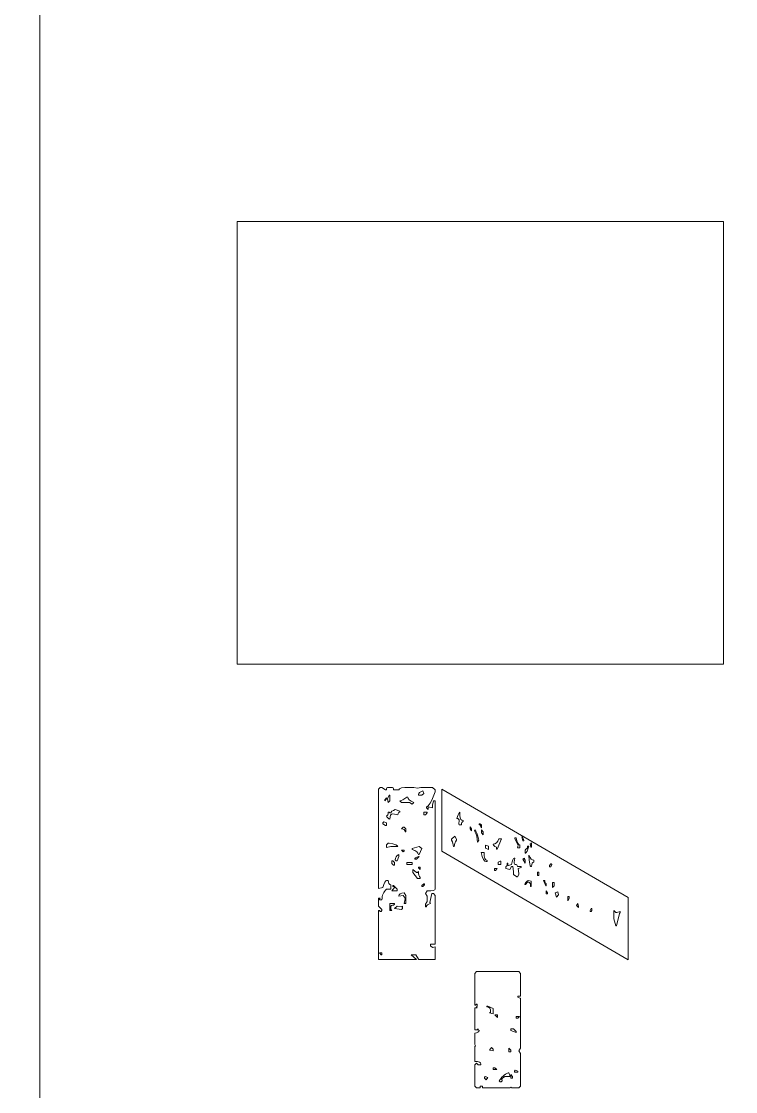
# Model space of a CAD drawing. Header units: centimetres. Extents: x -162 to 162, y -134 to 134.
# Drawn here: x 73.446 to 74.676, y -42.348 to -40.504 of the extents above; entities that cross this region are included whole.
import ezdxf

# ---------------------------------------------------------------- set-up
doc = ezdxf.new("R2010")
doc.units = ezdxf.units.CM
doc.header["$MEASUREMENT"] = 0
doc.layers.add('Capa 1', color=7, linetype='Continuous')
doc.layers.add('GUIDE', color=7, linetype='Continuous')

msp = doc.modelspace()

# ---------------------------------------------------------------- linework, layer by layer
at = {"layer": 'Capa 1', "lineweight": 9}
for points, knots in [([(73.29987, -30.66473), (73.29987, -30.66473), (73.29987, -33.85111), (73.29987, -33.85111), (73.29987, -33.85111), (73.62964, -34.38875), (73.62964, -34.38875), (73.62964, -34.38875), (73.62964, -39.18264), (73.62964, -39.18264), (73.62964, -39.18264), (73.29987, -39.72028), (73.29987, -39.72028), (73.29987, -39.72028), (73.29987, -42.90666), (73.29987, -42.90666), (73.29987, -42.90666), (73.62964, -43.3717), (73.62964, -43.3717), (73.62964, -43.3717), (74.8429, -43.3717), (74.8429, -43.3717), (74.8429, -43.3717), (75.17354, -42.90666), (75.17354, -42.90666), (75.17354, -42.90666), (75.17354, -39.72028), (75.17354, -39.72028), (75.17354, -39.72028), (75.17354, -33.85111), (75.17354, -33.85111), (75.17354, -33.85111), (75.17354, -30.66473), (75.17354, -30.66473), (75.17354, -30.66473), (74.8429, -30.19969), (74.8429, -30.19969), (74.8429, -30.19969), (73.62964, -30.19969), (73.62964, -30.19969), (73.62964, -30.19969), (73.29987, -30.66473), (73.29987, -30.66473)], [0, 0, 0, 0, 0.0714286, 0.0714286, 0.0714286, 0.1428571, 0.1428571, 0.1428571, 0.2142857, 0.2142857, 0.2142857, 0.2857143, 0.2857143, 0.2857143, 0.3571429, 0.3571429, 0.3571429, 0.4285714, 0.4285714, 0.4285714, 0.5, 0.5, 0.5, 0.5714286, 0.5714286, 0.5714286, 0.6428571, 0.6428571, 0.6428571, 0.7142857, 0.7142857, 0.7142857, 0.7857143, 0.7857143, 0.7857143, 0.8571429, 0.8571429, 0.8571429, 0.9285714, 0.9285714, 0.9285714, 1, 1, 1, 1]), ([(74.65559, -40.84932), (74.65559, -40.84932), (74.65559, -41.61184), (74.65559, -41.61184), (74.65559, -41.61184), (73.81782, -41.61184), (73.81782, -41.61184), (73.81782, -41.61184), (73.81782, -40.84932), (73.81782, -40.84932), (73.81782, -40.84932), (74.65559, -40.84932), (74.65559, -40.84932)], [0, 0, 0, 0, 0.25, 0.25, 0.25, 0.5, 0.5, 0.5, 0.75, 0.75, 0.75, 1, 1, 1, 1])]:
    msp.add_open_spline(points, degree=3, knots=knots, dxfattribs=at)
at = {"layer": 'Capa 1', "color": 4, "lineweight": 9}
msp.add_open_spline([(74.99573, -42.84984), (74.99573, -42.84984), (74.75115, -43.19391), (74.75115, -43.19391), (74.75115, -43.19391), (73.72156, -43.19391), (73.72156, -43.19391), (73.72156, -43.19391), (73.47768, -42.85002), (73.47768, -42.85002), (73.47768, -42.85002), (73.47768, -39.77053), (73.47768, -39.77053), (73.47768, -39.77053), (73.80749, -39.23289), (73.80749, -39.23289), (73.80749, -39.23289), (73.80749, -34.33854), (73.80749, -34.33854), (73.80749, -34.33854), (73.47768, -33.80091), (73.47768, -33.80091), (73.47768, -33.80091), (73.47768, -30.72133), (73.47768, -30.72133), (73.47768, -30.72133), (73.72156, -30.37752), (73.72156, -30.37752), (73.72156, -30.37752), (74.75115, -30.37752), (74.75115, -30.37752), (74.75115, -30.37752), (74.99573, -30.7215), (74.99573, -30.7215), (74.99573, -30.7215), (74.99573, -42.84984), (74.99573, -42.84984)], degree=3, knots=[0, 0, 0, 0, 0.0833333, 0.0833333, 0.0833333, 0.1666667, 0.1666667, 0.1666667, 0.25, 0.25, 0.25, 0.3333333, 0.3333333, 0.3333333, 0.4166667, 0.4166667, 0.4166667, 0.5, 0.5, 0.5, 0.5833333, 0.5833333, 0.5833333, 0.6666667, 0.6666667, 0.6666667, 0.75, 0.75, 0.75, 0.8333333, 0.8333333, 0.8333333, 0.9166667, 0.9166667, 0.9166667, 1, 1, 1, 1], dxfattribs=at)
at = {"layer": 'Capa 1', "color": 2, "lineweight": 9}
for points, knots in [([(74.12972, -42.12059), (74.12972, -42.12059), (74.12972, -42.12), (74.12972, -42.12), (74.12972, -42.12), (74.12524, -42.11253), (74.12524, -42.11253), (74.12524, -42.11253), (74.11748, -42.11253), (74.11748, -42.11253), (74.11748, -42.11253), (74.12674, -42.12059), (74.12674, -42.12059), (74.12674, -42.12059), (74.06105, -42.12059), (74.06105, -42.12059), (74.06105, -42.12059), (74.06105, -42.03609), (74.06105, -42.03609), (74.06105, -42.03609), (74.06254, -42.03609), (74.06254, -42.03609), (74.06254, -42.03609), (74.06403, -42.03789), (74.06403, -42.03789), (74.06403, -42.03789), (74.06553, -42.03789), (74.06553, -42.03789), (74.06553, -42.03789), (74.06702, -42.03609), (74.06702, -42.03609), (74.06702, -42.03609), (74.06702, -42.0346), (74.06702, -42.0346), (74.06702, -42.0346), (74.06105, -42.02863), (74.06105, -42.02863), (74.06105, -42.02863), (74.06105, -42.01489), (74.06105, -42.01489), (74.06105, -42.01489), (74.06403, -42.01489), (74.06403, -42.01489), (74.06403, -42.01489), (74.06254, -42.01639), (74.06254, -42.01639), (74.06254, -42.01639), (74.06254, -42.01788), (74.06254, -42.01788), (74.06254, -42.01788), (74.06702, -42.01788), (74.06702, -42.01788), (74.06702, -42.01032), (74.06961, -42.00425), (74.07478, -41.99967), (74.07478, -41.99967), (74.08225, -41.99967), (74.08225, -41.99967), (74.08225, -41.99967), (74.08225, -41.9919), (74.08225, -41.9919), (74.07926, -41.9919), (74.07777, -41.98942), (74.07777, -41.98444), (74.07777, -41.98444), (74.07478, -41.98444), (74.07478, -41.98444), (74.07319, -41.98444), (74.0711, -41.98852), (74.06851, -41.99668), (74.06851, -41.99668), (74.06105, -41.99817), (74.06105, -41.99817), (74.06105, -41.99817), (74.06105, -41.82709), (74.06105, -41.82709), (74.06105, -41.82709), (74.06403, -41.8241), (74.06403, -41.8241), (74.06403, -41.8241), (74.06702, -41.8241), (74.06702, -41.8241), (74.06702, -41.8241), (74.07329, -41.82858), (74.07329, -41.82858), (74.07329, -41.82858), (74.07478, -41.82858), (74.07478, -41.82858), (74.07478, -41.82559), (74.07578, -41.8241), (74.07777, -41.8241), (74.07777, -41.8241), (74.08404, -41.8241), (74.08404, -41.8241), (74.08603, -41.8241), (74.08702, -41.82559), (74.08702, -41.82858), (74.08702, -41.82858), (74.09598, -41.82858), (74.09598, -41.82858), (74.09598, -41.82559), (74.10215, -41.8241), (74.11449, -41.8241), (74.11449, -41.8241), (74.12196, -41.8241), (74.12196, -41.8241), (74.12196, -41.8241), (74.12823, -41.82559), (74.12823, -41.82559), (74.12823, -41.82559), (74.1342, -41.8241), (74.1342, -41.8241), (74.1342, -41.8241), (74.1542, -41.8241), (74.1542, -41.8241), (74.1542, -41.8241), (74.15868, -41.82858), (74.15868, -41.82858), (74.15868, -41.82858), (74.15868, -41.83186), (74.15868, -41.83186), (74.15251, -41.84898), (74.14744, -41.85754), (74.14346, -41.85754), (74.14346, -41.85754), (74.14346, -41.85933), (74.14346, -41.85933), (74.14346, -41.85933), (74.14644, -41.86232), (74.14644, -41.86232), (74.14644, -41.86232), (74.14644, -41.85754), (74.14644, -41.85754), (74.14644, -41.85754), (74.1542, -41.85933), (74.1542, -41.85933), (74.1542, -41.85933), (74.1542, -41.85456), (74.1542, -41.85456), (74.1542, -41.85456), (74.1557, -41.84709), (74.1557, -41.84709), (74.1557, -41.84709), (74.15868, -41.84709), (74.15868, -41.84709), (74.15868, -41.84709), (74.15868, -41.99967), (74.15868, -41.99967), (74.15868, -42.00166), (74.15411, -42.00265), (74.14495, -42.00265), (74.14495, -42.00265), (74.14196, -42.00713), (74.14196, -42.00713), (74.14196, -42.00713), (74.14495, -42.01191), (74.14495, -42.01191), (74.14495, -42.01191), (74.14495, -42.02087), (74.14495, -42.02087), (74.14495, -42.02087), (74.14196, -42.02564), (74.14196, -42.02564), (74.14196, -42.02564), (74.14196, -42.03012), (74.14196, -42.03012), (74.14196, -42.03012), (74.14346, -42.03012), (74.14346, -42.03012), (74.14346, -42.02753), (74.14594, -42.02554), (74.15092, -42.02415), (74.15092, -42.02415), (74.14943, -42.02236), (74.14943, -42.02236), (74.14943, -42.02236), (74.15271, -42.00713), (74.15271, -42.00713), (74.15271, -42.00713), (74.1557, -42.00713), (74.1557, -42.00713), (74.1557, -42.00713), (74.15868, -42.01042), (74.15868, -42.01042), (74.15868, -42.01042), (74.15868, -42.09432), (74.15868, -42.09432), (74.15868, -42.09432), (74.15092, -42.09432), (74.15092, -42.09432), (74.15092, -42.09432), (74.15092, -42.0973), (74.15092, -42.0973), (74.15092, -42.0973), (74.1542, -42.10029), (74.1542, -42.10029), (74.1542, -42.10029), (74.15868, -42.0988), (74.15868, -42.0988), (74.15868, -42.0988), (74.15868, -42.12059), (74.15868, -42.12059), (74.15868, -42.12059), (74.12972, -42.12059), (74.12972, -42.12059)], [0, 0, 0, 0, 0.0147059, 0.0147059, 0.0147059, 0.0294118, 0.0294118, 0.0294118, 0.0441176, 0.0441176, 0.0441176, 0.0588235, 0.0588235, 0.0588235, 0.0735294, 0.0735294, 0.0735294, 0.0882353, 0.0882353, 0.0882353, 0.1029412, 0.1029412, 0.1029412, 0.1176471, 0.1176471, 0.1176471, 0.1323529, 0.1323529, 0.1323529, 0.1470588, 0.1470588, 0.1470588, 0.1617647, 0.1617647, 0.1617647, 0.1764706, 0.1764706, 0.1764706, 0.1911765, 0.1911765, 0.1911765, 0.2058824, 0.2058824, 0.2058824, 0.2205882, 0.2205882, 0.2205882, 0.2352941, 0.2352941, 0.2352941, 0.25, 0.25, 0.25, 0.2647059, 0.2647059, 0.2647059, 0.2794118, 0.2794118, 0.2794118, 0.2941176, 0.2941176, 0.2941176, 0.3088235, 0.3088235, 0.3088235, 0.3235294, 0.3235294, 0.3235294, 0.3382353, 0.3382353, 0.3382353, 0.3529412, 0.3529412, 0.3529412, 0.3676471, 0.3676471, 0.3676471, 0.3823529, 0.3823529, 0.3823529, 0.3970588, 0.3970588, 0.3970588, 0.4117647, 0.4117647, 0.4117647, 0.4264706, 0.4264706, 0.4264706, 0.4411765, 0.4411765, 0.4411765, 0.4558824, 0.4558824, 0.4558824, 0.4705882, 0.4705882, 0.4705882, 0.4852941, 0.4852941, 0.4852941, 0.5, 0.5, 0.5, 0.5147059, 0.5147059, 0.5147059, 0.5294118, 0.5294118, 0.5294118, 0.5441176, 0.5441176, 0.5441176, 0.5588235, 0.5588235, 0.5588235, 0.5735294, 0.5735294, 0.5735294, 0.5882353, 0.5882353, 0.5882353, 0.6029412, 0.6029412, 0.6029412, 0.6176471, 0.6176471, 0.6176471, 0.6323529, 0.6323529, 0.6323529, 0.6470588, 0.6470588, 0.6470588, 0.6617647, 0.6617647, 0.6617647, 0.6764706, 0.6764706, 0.6764706, 0.6911765, 0.6911765, 0.6911765, 0.7058824, 0.7058824, 0.7058824, 0.7205882, 0.7205882, 0.7205882, 0.7352941, 0.7352941, 0.7352941, 0.75, 0.75, 0.75, 0.7647059, 0.7647059, 0.7647059, 0.7794118, 0.7794118, 0.7794118, 0.7941176, 0.7941176, 0.7941176, 0.8088235, 0.8088235, 0.8088235, 0.8235294, 0.8235294, 0.8235294, 0.8382353, 0.8382353, 0.8382353, 0.8529412, 0.8529412, 0.8529412, 0.8676471, 0.8676471, 0.8676471, 0.8823529, 0.8823529, 0.8823529, 0.8970588, 0.8970588, 0.8970588, 0.9117647, 0.9117647, 0.9117647, 0.9264706, 0.9264706, 0.9264706, 0.9411765, 0.9411765, 0.9411765, 0.9558824, 0.9558824, 0.9558824, 0.9705882, 0.9705882, 0.9705882, 0.9852941, 0.9852941, 0.9852941, 1, 1, 1, 1]), ([(74.07478, -41.84381), (74.07478, -41.84381), (74.07478, -41.84231), (74.07478, -41.84231), (74.07478, -41.84231), (74.0718, -41.8456), (74.0718, -41.8456), (74.0718, -41.8456), (74.0718, -41.84709), (74.0718, -41.84709), (74.0718, -41.84709), (74.07478, -41.84381), (74.07478, -41.84381)], [0, 0, 0, 0, 0.25, 0.25, 0.25, 0.5, 0.5, 0.5, 0.75, 0.75, 0.75, 1, 1, 1, 1]), ([(74.08075, -41.84709), (74.08075, -41.84709), (74.08075, -41.83783), (74.08075, -41.83783), (74.08075, -41.83783), (74.07926, -41.83783), (74.07926, -41.83783), (74.07926, -41.83783), (74.07627, -41.84381), (74.07627, -41.84381), (74.07627, -41.84381), (74.07777, -41.85008), (74.07777, -41.85008), (74.07777, -41.85008), (74.08075, -41.84709), (74.08075, -41.84709)], [0, 0, 0, 0, 0.2, 0.2, 0.2, 0.4, 0.4, 0.4, 0.6, 0.6, 0.6, 0.8, 0.8, 0.8, 1, 1, 1, 1]), ([(74.12196, -41.85008), (74.11499, -41.84749), (74.11151, -41.8444), (74.11151, -41.84082), (74.11151, -41.84082), (74.10972, -41.84082), (74.10972, -41.84082), (74.10474, -41.845), (74.10076, -41.84709), (74.09777, -41.84709), (74.09777, -41.84709), (74.10076, -41.85008), (74.10076, -41.85008), (74.10076, -41.85008), (74.11449, -41.85008), (74.11449, -41.85008), (74.11449, -41.85008), (74.11897, -41.85306), (74.11897, -41.85306), (74.11897, -41.85306), (74.12196, -41.85008), (74.12196, -41.85008)], [0, 0, 0, 0, 0.1428571, 0.1428571, 0.1428571, 0.2857143, 0.2857143, 0.2857143, 0.4285714, 0.4285714, 0.4285714, 0.5714286, 0.5714286, 0.5714286, 0.7142857, 0.7142857, 0.7142857, 0.8571429, 0.8571429, 0.8571429, 1, 1, 1, 1]), ([(74.13898, -41.83485), (74.13898, -41.83485), (74.13719, -41.83007), (74.13719, -41.83007), (74.13261, -41.83206), (74.13012, -41.83415), (74.12972, -41.83634), (74.12972, -41.83634), (74.12972, -41.83783), (74.12972, -41.83783), (74.12972, -41.83783), (74.13569, -41.83783), (74.13569, -41.83783), (74.13569, -41.83783), (74.13898, -41.83485), (74.13898, -41.83485)], [0, 0, 0, 0, 0.2, 0.2, 0.2, 0.4, 0.4, 0.4, 0.6, 0.6, 0.6, 0.8, 0.8, 0.8, 1, 1, 1, 1]), ([(74.49101, -42.014), (74.49101, -42.014), (74.49101, -42.12119), (74.49101, -42.12119), (74.49101, -42.12119), (74.17003, -41.93428), (74.17003, -41.93428), (74.17003, -41.93428), (74.17003, -41.82709), (74.17003, -41.82709), (74.17003, -41.82709), (74.49101, -42.014), (74.49101, -42.014)], [0, 0, 0, 0, 0.25, 0.25, 0.25, 0.5, 0.5, 0.5, 0.75, 0.75, 0.75, 1, 1, 1, 1]), ([(74.08075, -41.87904), (74.08075, -41.87287), (74.08235, -41.86978), (74.08553, -41.86978), (74.08553, -41.86978), (74.09449, -41.87128), (74.09449, -41.87128), (74.09449, -41.86829), (74.09558, -41.8668), (74.09777, -41.8668), (74.09777, -41.8668), (74.09777, -41.8653), (74.09777, -41.8653), (74.09777, -41.8653), (74.09001, -41.86232), (74.09001, -41.86232), (74.08483, -41.86431), (74.08225, -41.8663), (74.08225, -41.86829), (74.08225, -41.86829), (74.08075, -41.86829), (74.08075, -41.86829), (74.08075, -41.86829), (74.07926, -41.8668), (74.07926, -41.8668), (74.07926, -41.8668), (74.07777, -41.8668), (74.07777, -41.8668), (74.07757, -41.87098), (74.07657, -41.87307), (74.07478, -41.87307), (74.07558, -41.87605), (74.07757, -41.87804), (74.08075, -41.87904)], [0, 0, 0, 0, 0.0909091, 0.0909091, 0.0909091, 0.1818182, 0.1818182, 0.1818182, 0.2727273, 0.2727273, 0.2727273, 0.3636364, 0.3636364, 0.3636364, 0.4545455, 0.4545455, 0.4545455, 0.5454545, 0.5454545, 0.5454545, 0.6363636, 0.6363636, 0.6363636, 0.7272727, 0.7272727, 0.7272727, 0.8181818, 0.8181818, 0.8181818, 0.9090909, 0.9090909, 0.9090909, 1, 1, 1, 1]), ([(74.14495, -41.86829), (74.14495, -41.86829), (74.14495, -41.8668), (74.14495, -41.8668), (74.14495, -41.8668), (74.13898, -41.8668), (74.13898, -41.8668), (74.13898, -41.8668), (74.13898, -41.87128), (74.13898, -41.87128), (74.13898, -41.87128), (74.14196, -41.87128), (74.14196, -41.87128), (74.14196, -41.87128), (74.14495, -41.86829), (74.14495, -41.86829)], [0, 0, 0, 0, 0.2, 0.2, 0.2, 0.4, 0.4, 0.4, 0.6, 0.6, 0.6, 0.8, 0.8, 0.8, 1, 1, 1, 1]), ([(74.19601, -41.87784), (74.19879, -41.87784), (74.20019, -41.87904), (74.20019, -41.88143), (74.20019, -41.88143), (74.19929, -41.8868), (74.19929, -41.8868), (74.19929, -41.8868), (74.20019, -41.88859), (74.20019, -41.88859), (74.20019, -41.88859), (74.20377, -41.88859), (74.20377, -41.88859), (74.20377, -41.88501), (74.20486, -41.88322), (74.20705, -41.88322), (74.20705, -41.88322), (74.20705, -41.88143), (74.20705, -41.88143), (74.20327, -41.88143), (74.20138, -41.87854), (74.20138, -41.87277), (74.20138, -41.87277), (74.20138, -41.8671), (74.20138, -41.8671), (74.19879, -41.86948), (74.197, -41.87307), (74.19601, -41.87784)], [0, 0, 0, 0, 0.1111111, 0.1111111, 0.1111111, 0.2222222, 0.2222222, 0.2222222, 0.3333333, 0.3333333, 0.3333333, 0.4444444, 0.4444444, 0.4444444, 0.5555556, 0.5555556, 0.5555556, 0.6666667, 0.6666667, 0.6666667, 0.7777778, 0.7777778, 0.7777778, 0.8888889, 0.8888889, 0.8888889, 1, 1, 1, 1]), ([(74.07478, -41.88979), (74.07478, -41.88979), (74.07478, -41.88501), (74.07478, -41.88501), (74.07478, -41.88501), (74.0703, -41.88352), (74.0703, -41.88352), (74.0703, -41.88352), (74.06851, -41.88501), (74.06851, -41.88501), (74.06851, -41.88501), (74.06851, -41.8868), (74.06851, -41.8868), (74.06851, -41.8868), (74.07329, -41.88979), (74.07329, -41.88979), (74.07329, -41.88979), (74.07478, -41.88979), (74.07478, -41.88979)], [0, 0, 0, 0, 0.1666667, 0.1666667, 0.1666667, 0.3333333, 0.3333333, 0.3333333, 0.5, 0.5, 0.5, 0.6666667, 0.6666667, 0.6666667, 0.8333333, 0.8333333, 0.8333333, 1, 1, 1, 1]), ([(74.10822, -41.90054), (74.10822, -41.90054), (74.10822, -41.89576), (74.10822, -41.89576), (74.10822, -41.89576), (74.10524, -41.89277), (74.10524, -41.89277), (74.10524, -41.89277), (74.10374, -41.89277), (74.10374, -41.89277), (74.10374, -41.89277), (74.10076, -41.89576), (74.10076, -41.89576), (74.10474, -41.89576), (74.10673, -41.89735), (74.10673, -41.90054), (74.10673, -41.90054), (74.10822, -41.90054), (74.10822, -41.90054)], [0, 0, 0, 0, 0.1666667, 0.1666667, 0.1666667, 0.3333333, 0.3333333, 0.3333333, 0.5, 0.5, 0.5, 0.6666667, 0.6666667, 0.6666667, 0.8333333, 0.8333333, 0.8333333, 1, 1, 1, 1]), ([(74.22139, -41.89904), (74.22139, -41.89904), (74.22139, -41.89546), (74.22139, -41.89546), (74.22139, -41.89546), (74.219, -41.89218), (74.219, -41.89218), (74.219, -41.89218), (74.219, -41.89546), (74.219, -41.89546), (74.219, -41.89546), (74.22139, -41.89904), (74.22139, -41.89904)], [0, 0, 0, 0, 0.25, 0.25, 0.25, 0.5, 0.5, 0.5, 0.75, 0.75, 0.75, 1, 1, 1, 1]), ([(74.23154, -41.91875), (74.23154, -41.91875), (74.23393, -41.91517), (74.23393, -41.91517), (74.23174, -41.90482), (74.22945, -41.89894), (74.22706, -41.89755), (74.22706, -41.89755), (74.22616, -41.89934), (74.22616, -41.89934), (74.22975, -41.90512), (74.23154, -41.91158), (74.23154, -41.91875)], [0, 0, 0, 0, 0.25, 0.25, 0.25, 0.5, 0.5, 0.5, 0.75, 0.75, 0.75, 1, 1, 1, 1]), ([(74.23452, -41.88859), (74.23452, -41.88859), (74.23661, -41.88859), (74.23661, -41.88859), (74.23661, -41.89198), (74.23731, -41.89367), (74.2387, -41.89367), (74.2387, -41.89367), (74.2387, -41.88859), (74.2387, -41.88859), (74.2387, -41.88859), (74.23542, -41.8868), (74.23542, -41.8868), (74.23542, -41.8868), (74.23452, -41.8868), (74.23452, -41.8868), (74.23452, -41.8868), (74.23452, -41.88859), (74.23452, -41.88859)], [0, 0, 0, 0, 0.1666667, 0.1666667, 0.1666667, 0.3333333, 0.3333333, 0.3333333, 0.5, 0.5, 0.5, 0.6666667, 0.6666667, 0.6666667, 0.8333333, 0.8333333, 0.8333333, 1, 1, 1, 1]), ([(74.24109, -41.90621), (74.24109, -41.90621), (74.24109, -41.90084), (74.24109, -41.90084), (74.24109, -41.90084), (74.2387, -41.89725), (74.2387, -41.89725), (74.2387, -41.89725), (74.2387, -41.90233), (74.2387, -41.90233), (74.2387, -41.90233), (74.24109, -41.90621), (74.24109, -41.90621)], [0, 0, 0, 0, 0.25, 0.25, 0.25, 0.5, 0.5, 0.5, 0.75, 0.75, 0.75, 1, 1, 1, 1]), ([(74.19003, -41.92592), (74.19003, -41.92592), (74.19153, -41.92592), (74.19153, -41.92592), (74.19153, -41.92233), (74.19292, -41.91875), (74.19571, -41.91517), (74.19571, -41.91517), (74.19571, -41.91338), (74.19571, -41.91338), (74.19571, -41.91338), (74.19242, -41.9083), (74.19242, -41.9083), (74.19242, -41.9083), (74.18705, -41.91338), (74.18705, -41.91338), (74.18705, -41.91338), (74.18705, -41.91517), (74.18705, -41.91517), (74.18904, -41.91915), (74.19003, -41.92273), (74.19003, -41.92592)], [0, 0, 0, 0, 0.1428571, 0.1428571, 0.1428571, 0.2857143, 0.2857143, 0.2857143, 0.4285714, 0.4285714, 0.4285714, 0.5714286, 0.5714286, 0.5714286, 0.7142857, 0.7142857, 0.7142857, 0.8571429, 0.8571429, 0.8571429, 1, 1, 1, 1]), ([(74.26408, -41.93069), (74.26408, -41.93069), (74.26528, -41.93069), (74.26528, -41.93069), (74.26528, -41.93069), (74.27304, -41.91308), (74.27304, -41.91308), (74.27304, -41.91308), (74.26856, -41.91308), (74.26856, -41.91308), (74.26597, -41.91905), (74.26269, -41.92204), (74.25871, -41.92204), (74.25871, -41.92403), (74.2605, -41.92582), (74.26408, -41.92741), (74.26408, -41.92741), (74.26408, -41.93069), (74.26408, -41.93069)], [0, 0, 0, 0, 0.1666667, 0.1666667, 0.1666667, 0.3333333, 0.3333333, 0.3333333, 0.5, 0.5, 0.5, 0.6666667, 0.6666667, 0.6666667, 0.8333333, 0.8333333, 0.8333333, 1, 1, 1, 1]), ([(74.30141, -41.92353), (74.30141, -41.92353), (74.30051, -41.9286), (74.30051, -41.9286), (74.30051, -41.9286), (74.30469, -41.9286), (74.30469, -41.9286), (74.30469, -41.9286), (74.30469, -41.92353), (74.30469, -41.92353), (74.3019, -41.92353), (74.29981, -41.91935), (74.29842, -41.91099), (74.29842, -41.91099), (74.29603, -41.91099), (74.29603, -41.91099), (74.29603, -41.91099), (74.29603, -41.91278), (74.29603, -41.91278), (74.29603, -41.91278), (74.30141, -41.92353), (74.30141, -41.92353)], [0, 0, 0, 0, 0.1428571, 0.1428571, 0.1428571, 0.2857143, 0.2857143, 0.2857143, 0.4285714, 0.4285714, 0.4285714, 0.5714286, 0.5714286, 0.5714286, 0.7142857, 0.7142857, 0.7142857, 0.8571429, 0.8571429, 0.8571429, 1, 1, 1, 1]), ([(74.30947, -41.91636), (74.30947, -41.91636), (74.31156, -41.91636), (74.31156, -41.91636), (74.31036, -41.91158), (74.30927, -41.9092), (74.30827, -41.9092), (74.30827, -41.9092), (74.30947, -41.91636), (74.30947, -41.91636)], [0, 0, 0, 0, 0.3333333, 0.3333333, 0.3333333, 0.6666667, 0.6666667, 0.6666667, 1, 1, 1, 1]), ([(74.08225, -41.92622), (74.08225, -41.92622), (74.09449, -41.92622), (74.09449, -41.92622), (74.09449, -41.92422), (74.08941, -41.92223), (74.07926, -41.92024), (74.07926, -41.92024), (74.07777, -41.92024), (74.07777, -41.92024), (74.07777, -41.92024), (74.07478, -41.92323), (74.07478, -41.92323), (74.07478, -41.92323), (74.07478, -41.92801), (74.07478, -41.92801), (74.07478, -41.92801), (74.08225, -41.92622), (74.08225, -41.92622)], [0, 0, 0, 0, 0.1666667, 0.1666667, 0.1666667, 0.3333333, 0.3333333, 0.3333333, 0.5, 0.5, 0.5, 0.6666667, 0.6666667, 0.6666667, 0.8333333, 0.8333333, 0.8333333, 1, 1, 1, 1]), ([(74.10374, -41.93547), (74.10374, -41.93547), (74.10524, -41.93398), (74.10524, -41.93398), (74.10524, -41.93398), (74.10524, -41.93249), (74.10524, -41.93249), (74.10524, -41.93249), (74.10076, -41.93249), (74.10076, -41.93249), (74.10076, -41.93249), (74.10374, -41.93547), (74.10374, -41.93547)], [0, 0, 0, 0, 0.25, 0.25, 0.25, 0.5, 0.5, 0.5, 0.75, 0.75, 0.75, 1, 1, 1, 1]), ([(74.13121, -41.93995), (74.13121, -41.93995), (74.13569, -41.9295), (74.13569, -41.9295), (74.13569, -41.9295), (74.13121, -41.92622), (74.13121, -41.92622), (74.13121, -41.92622), (74.11897, -41.9295), (74.11897, -41.9295), (74.11897, -41.9295), (74.11897, -41.93099), (74.11897, -41.93099), (74.12614, -41.93358), (74.12972, -41.93657), (74.12972, -41.93995), (74.12972, -41.93995), (74.13121, -41.93995), (74.13121, -41.93995)], [0, 0, 0, 0, 0.1666667, 0.1666667, 0.1666667, 0.3333333, 0.3333333, 0.3333333, 0.5, 0.5, 0.5, 0.6666667, 0.6666667, 0.6666667, 0.8333333, 0.8333333, 0.8333333, 1, 1, 1, 1]), ([(74.24677, -41.95219), (74.24677, -41.95219), (74.24826, -41.95219), (74.24826, -41.95219), (74.24826, -41.95219), (74.24826, -41.9504), (74.24826, -41.9504), (74.24468, -41.95), (74.24288, -41.94532), (74.24288, -41.93637), (74.24288, -41.93637), (74.23781, -41.93637), (74.23781, -41.93637), (74.2404, -41.94692), (74.24338, -41.95219), (74.24677, -41.95219)], [0, 0, 0, 0, 0.2, 0.2, 0.2, 0.4, 0.4, 0.4, 0.6, 0.6, 0.6, 0.8, 0.8, 0.8, 1, 1, 1, 1]), ([(74.24557, -41.9289), (74.24557, -41.9289), (74.25065, -41.93099), (74.25065, -41.93099), (74.25065, -41.93099), (74.25065, -41.92562), (74.25065, -41.92562), (74.25065, -41.92562), (74.24557, -41.92383), (74.24557, -41.92383), (74.24557, -41.92383), (74.24557, -41.9289), (74.24557, -41.9289)], [0, 0, 0, 0, 0.25, 0.25, 0.25, 0.5, 0.5, 0.5, 0.75, 0.75, 0.75, 1, 1, 1, 1]), ([(74.31365, -41.93726), (74.31365, -41.93726), (74.31484, -41.93726), (74.31484, -41.93726), (74.31584, -41.93726), (74.31763, -41.93328), (74.32022, -41.92532), (74.32022, -41.92532), (74.31783, -41.92532), (74.31783, -41.92532), (74.31783, -41.9287), (74.31683, -41.9304), (74.31484, -41.9304), (74.31484, -41.9304), (74.31365, -41.93219), (74.31365, -41.93219), (74.31365, -41.93219), (74.31365, -41.93726), (74.31365, -41.93726)], [0, 0, 0, 0, 0.1666667, 0.1666667, 0.1666667, 0.3333333, 0.3333333, 0.3333333, 0.5, 0.5, 0.5, 0.6666667, 0.6666667, 0.6666667, 0.8333333, 0.8333333, 0.8333333, 1, 1, 1, 1]), ([(74.3235, -41.92711), (74.3235, -41.92711), (74.3247, -41.92711), (74.3247, -41.92711), (74.3247, -41.92711), (74.3247, -41.91965), (74.3247, -41.91965), (74.3247, -41.91965), (74.3235, -41.92174), (74.3235, -41.92174), (74.3235, -41.92174), (74.32261, -41.92174), (74.32261, -41.92174), (74.32261, -41.92174), (74.3235, -41.92711), (74.3235, -41.92711)], [0, 0, 0, 0, 0.2, 0.2, 0.2, 0.4, 0.4, 0.4, 0.6, 0.6, 0.6, 0.8, 0.8, 0.8, 1, 1, 1, 1]), ([(74.08852, -41.95846), (74.08852, -41.95846), (74.08852, -41.95368), (74.08852, -41.95368), (74.08852, -41.95368), (74.08553, -41.9507), (74.08553, -41.9507), (74.08553, -41.9507), (74.08404, -41.9507), (74.08404, -41.9507), (74.08404, -41.9507), (74.08404, -41.95548), (74.08404, -41.95548), (74.08404, -41.95548), (74.08702, -41.95846), (74.08702, -41.95846), (74.08702, -41.95846), (74.08852, -41.95846), (74.08852, -41.95846)], [0, 0, 0, 0, 0.1666667, 0.1666667, 0.1666667, 0.3333333, 0.3333333, 0.3333333, 0.5, 0.5, 0.5, 0.6666667, 0.6666667, 0.6666667, 0.8333333, 0.8333333, 0.8333333, 1, 1, 1, 1]), ([(74.093, -41.9507), (74.093, -41.9507), (74.09598, -41.94323), (74.09598, -41.94323), (74.09598, -41.94323), (74.09598, -41.93995), (74.09598, -41.93995), (74.092, -41.94214), (74.09001, -41.94523), (74.09001, -41.94921), (74.09001, -41.94921), (74.0915, -41.9507), (74.0915, -41.9507), (74.0915, -41.9507), (74.093, -41.9507), (74.093, -41.9507)], [0, 0, 0, 0, 0.2, 0.2, 0.2, 0.4, 0.4, 0.4, 0.6, 0.6, 0.6, 0.8, 0.8, 0.8, 1, 1, 1, 1]), ([(74.11897, -41.95697), (74.11897, -41.95697), (74.11897, -41.95368), (74.11897, -41.95368), (74.11897, -41.95368), (74.10972, -41.95368), (74.10972, -41.95368), (74.10972, -41.95368), (74.10972, -41.95697), (74.10972, -41.95697), (74.10972, -41.95697), (74.11897, -41.95697), (74.11897, -41.95697)], [0, 0, 0, 0, 0.25, 0.25, 0.25, 0.5, 0.5, 0.5, 0.75, 0.75, 0.75, 1, 1, 1, 1]), ([(74.13121, -41.94323), (74.13121, -41.94323), (74.12972, -41.94323), (74.12972, -41.94323), (74.12554, -41.94463), (74.12345, -41.94612), (74.12345, -41.94771), (74.12345, -41.94771), (74.12674, -41.94771), (74.12674, -41.94771), (74.12674, -41.94771), (74.13121, -41.94323), (74.13121, -41.94323)], [0, 0, 0, 0, 0.25, 0.25, 0.25, 0.5, 0.5, 0.5, 0.75, 0.75, 0.75, 1, 1, 1, 1]), ([(74.26737, -41.95697), (74.26737, -41.95697), (74.27155, -41.95697), (74.27155, -41.95697), (74.27155, -41.95697), (74.27155, -41.95159), (74.27155, -41.95159), (74.27155, -41.95159), (74.27065, -41.95159), (74.27065, -41.95159), (74.27065, -41.95159), (74.26737, -41.95309), (74.26737, -41.95309), (74.26737, -41.95309), (74.26737, -41.95697), (74.26737, -41.95697)], [0, 0, 0, 0, 0.2, 0.2, 0.2, 0.4, 0.4, 0.4, 0.6, 0.6, 0.6, 0.8, 0.8, 0.8, 1, 1, 1, 1]), ([(74.28051, -41.96384), (74.28051, -41.96384), (74.28737, -41.96563), (74.28737, -41.96563), (74.28737, -41.96563), (74.29036, -41.96055), (74.29036, -41.96055), (74.29036, -41.96055), (74.29275, -41.96055), (74.29275, -41.96055), (74.29275, -41.96055), (74.29364, -41.96921), (74.29364, -41.96921), (74.29364, -41.96921), (74.29364, -41.97429), (74.29364, -41.97429), (74.29364, -41.97429), (74.29932, -41.97817), (74.29932, -41.97817), (74.29932, -41.97817), (74.30051, -41.97817), (74.30051, -41.97817), (74.30051, -41.97817), (74.3026, -41.97429), (74.3026, -41.97429), (74.3026, -41.97429), (74.3026, -41.9725), (74.3026, -41.9725), (74.3026, -41.9725), (74.30141, -41.96384), (74.30141, -41.96384), (74.30141, -41.96384), (74.30708, -41.96234), (74.30708, -41.96234), (74.30708, -41.96234), (74.30708, -41.96055), (74.30708, -41.96055), (74.30708, -41.96055), (74.30051, -41.96055), (74.30051, -41.96055), (74.30051, -41.95816), (74.29902, -41.95697), (74.29603, -41.95697), (74.29603, -41.95697), (74.29484, -41.95488), (74.29484, -41.95488), (74.29484, -41.95488), (74.29484, -41.95309), (74.29484, -41.95309), (74.29484, -41.95309), (74.29603, -41.94622), (74.29603, -41.94622), (74.29603, -41.94622), (74.29484, -41.94622), (74.29484, -41.94622), (74.29344, -41.94622), (74.29195, -41.9498), (74.29036, -41.95697), (74.29036, -41.95697), (74.28498, -41.95876), (74.28498, -41.95876), (74.28498, -41.95876), (74.28379, -41.95876), (74.28379, -41.95876), (74.28379, -41.95876), (74.28379, -41.95488), (74.28379, -41.95488), (74.28379, -41.95488), (74.2826, -41.95488), (74.2826, -41.95488), (74.2826, -41.95866), (74.2819, -41.96055), (74.28051, -41.96055), (74.28051, -41.96055), (74.28051, -41.96384), (74.28051, -41.96384)], [0, 0, 0, 0, 0.04, 0.04, 0.04, 0.08, 0.08, 0.08, 0.12, 0.12, 0.12, 0.16, 0.16, 0.16, 0.2, 0.2, 0.2, 0.24, 0.24, 0.24, 0.28, 0.28, 0.28, 0.32, 0.32, 0.32, 0.36, 0.36, 0.36, 0.4, 0.4, 0.4, 0.44, 0.44, 0.44, 0.48, 0.48, 0.48, 0.52, 0.52, 0.52, 0.56, 0.56, 0.56, 0.6, 0.6, 0.6, 0.64, 0.64, 0.64, 0.68, 0.68, 0.68, 0.72, 0.72, 0.72, 0.76, 0.76, 0.76, 0.8, 0.8, 0.8, 0.84, 0.84, 0.84, 0.88, 0.88, 0.88, 0.92, 0.92, 0.92, 0.96, 0.96, 0.96, 1, 1, 1, 1]), ([(74.31365, -41.95488), (74.31365, -41.95488), (74.31365, -41.9498), (74.31365, -41.9498), (74.31365, -41.9498), (74.31245, -41.94801), (74.31245, -41.94801), (74.31245, -41.94801), (74.31245, -41.94622), (74.31245, -41.94622), (74.31245, -41.94622), (74.30947, -41.94801), (74.30947, -41.94801), (74.30947, -41.94801), (74.31365, -41.95488), (74.31365, -41.95488)], [0, 0, 0, 0, 0.2, 0.2, 0.2, 0.4, 0.4, 0.4, 0.6, 0.6, 0.6, 0.8, 0.8, 0.8, 1, 1, 1, 1]), ([(74.3235, -41.96055), (74.3235, -41.96055), (74.3247, -41.96055), (74.3247, -41.96055), (74.3247, -41.95558), (74.32609, -41.95309), (74.32888, -41.95309), (74.32888, -41.95309), (74.32888, -41.9498), (74.32888, -41.9498), (74.32569, -41.9498), (74.3228, -41.94692), (74.32022, -41.94114), (74.32101, -41.95408), (74.32211, -41.96055), (74.3235, -41.96055)], [0, 0, 0, 0, 0.2, 0.2, 0.2, 0.4, 0.4, 0.4, 0.6, 0.6, 0.6, 0.8, 0.8, 0.8, 1, 1, 1, 1]), ([(74.13271, -41.98115), (74.13271, -41.98115), (74.13271, -41.97966), (74.13271, -41.97966), (74.13072, -41.97727), (74.12972, -41.97379), (74.12972, -41.96921), (74.12972, -41.96921), (74.12823, -41.9707), (74.12823, -41.9707), (74.12823, -41.9707), (74.12674, -41.9707), (74.12674, -41.9707), (74.12674, -41.9707), (74.12046, -41.96593), (74.12046, -41.96593), (74.12046, -41.96593), (74.12046, -41.9707), (74.12046, -41.9707), (74.12046, -41.9707), (74.12823, -41.98115), (74.12823, -41.98115), (74.12823, -41.98115), (74.13271, -41.98115), (74.13271, -41.98115)], [0, 0, 0, 0, 0.125, 0.125, 0.125, 0.25, 0.25, 0.25, 0.375, 0.375, 0.375, 0.5, 0.5, 0.5, 0.625, 0.625, 0.625, 0.75, 0.75, 0.75, 0.875, 0.875, 0.875, 1, 1, 1, 1]), ([(74.13271, -41.96593), (74.13271, -41.96593), (74.13271, -41.96145), (74.13271, -41.96145), (74.13271, -41.96145), (74.12972, -41.96145), (74.12972, -41.96145), (74.12972, -41.96145), (74.12972, -41.96294), (74.12972, -41.96294), (74.12972, -41.96294), (74.13271, -41.96593), (74.13271, -41.96593)], [0, 0, 0, 0, 0.25, 0.25, 0.25, 0.5, 0.5, 0.5, 0.75, 0.75, 0.75, 1, 1, 1, 1]), ([(74.2608, -41.96742), (74.2608, -41.96742), (74.26289, -41.96742), (74.26289, -41.96742), (74.26289, -41.96742), (74.26528, -41.96384), (74.26528, -41.96384), (74.26528, -41.96384), (74.2608, -41.96384), (74.2608, -41.96384), (74.2608, -41.96384), (74.2608, -41.96742), (74.2608, -41.96742)], [0, 0, 0, 0, 0.25, 0.25, 0.25, 0.5, 0.5, 0.5, 0.75, 0.75, 0.75, 1, 1, 1, 1]), ([(74.33515, -41.97578), (74.33515, -41.97578), (74.33754, -41.97578), (74.33754, -41.97578), (74.33754, -41.97578), (74.33754, -41.97011), (74.33754, -41.97011), (74.33754, -41.97011), (74.33515, -41.97011), (74.33515, -41.97011), (74.33515, -41.97011), (74.33515, -41.97578), (74.33515, -41.97578)], [0, 0, 0, 0, 0.25, 0.25, 0.25, 0.5, 0.5, 0.5, 0.75, 0.75, 0.75, 1, 1, 1, 1]), ([(74.35575, -41.96115), (74.35575, -41.96115), (74.35784, -41.96115), (74.35784, -41.96115), (74.35784, -41.96115), (74.35993, -41.95727), (74.35993, -41.95727), (74.35993, -41.95727), (74.35873, -41.95577), (74.35873, -41.95577), (74.35873, -41.95577), (74.35784, -41.95577), (74.35784, -41.95577), (74.35784, -41.95577), (74.35575, -41.95906), (74.35575, -41.95906), (74.35575, -41.95906), (74.35575, -41.96115), (74.35575, -41.96115)], [0, 0, 0, 0, 0.1666667, 0.1666667, 0.1666667, 0.3333333, 0.3333333, 0.3333333, 0.5, 0.5, 0.5, 0.6666667, 0.6666667, 0.6666667, 0.8333333, 0.8333333, 0.8333333, 1, 1, 1, 1]), ([(74.14047, -41.9919), (74.14047, -41.9919), (74.14047, -41.99041), (74.14047, -41.99041), (74.14047, -41.99041), (74.13898, -41.99041), (74.13898, -41.99041), (74.13898, -41.99041), (74.13569, -41.9934), (74.13569, -41.9934), (74.13569, -41.9934), (74.13569, -41.99489), (74.13569, -41.99489), (74.13569, -41.99489), (74.13719, -41.99489), (74.13719, -41.99489), (74.13719, -41.99489), (74.14047, -41.9919), (74.14047, -41.9919)], [0, 0, 0, 0, 0.1666667, 0.1666667, 0.1666667, 0.3333333, 0.3333333, 0.3333333, 0.5, 0.5, 0.5, 0.6666667, 0.6666667, 0.6666667, 0.8333333, 0.8333333, 0.8333333, 1, 1, 1, 1]), ([(74.31335, -41.99161), (74.31335, -41.99161), (74.31425, -41.99161), (74.31425, -41.99161), (74.31425, -41.99161), (74.31783, -41.98772), (74.31783, -41.98772), (74.31783, -41.98772), (74.31992, -41.98772), (74.31992, -41.98772), (74.32211, -41.98772), (74.3232, -41.99021), (74.3232, -41.99519), (74.3232, -41.99519), (74.3241, -41.99519), (74.3241, -41.99519), (74.3241, -41.99519), (74.3241, -41.98593), (74.3241, -41.98593), (74.3241, -41.98593), (74.31872, -41.98444), (74.31872, -41.98444), (74.31534, -41.98663), (74.31355, -41.98902), (74.31335, -41.99161)], [0, 0, 0, 0, 0.125, 0.125, 0.125, 0.25, 0.25, 0.25, 0.375, 0.375, 0.375, 0.5, 0.5, 0.5, 0.625, 0.625, 0.625, 0.75, 0.75, 0.75, 0.875, 0.875, 0.875, 1, 1, 1, 1]), ([(74.34918, -41.9937), (74.34918, -41.9937), (74.35008, -41.9937), (74.35008, -41.9937), (74.35008, -41.9937), (74.35008, -41.98981), (74.35008, -41.98981), (74.34848, -41.98981), (74.34769, -41.98812), (74.34769, -41.98474), (74.34769, -41.98474), (74.3456, -41.98474), (74.3456, -41.98474), (74.3456, -41.98474), (74.34918, -41.9937), (74.34918, -41.9937)], [0, 0, 0, 0, 0.2, 0.2, 0.2, 0.4, 0.4, 0.4, 0.6, 0.6, 0.6, 0.8, 0.8, 0.8, 1, 1, 1, 1]), ([(74.36112, -41.99698), (74.36112, -41.99698), (74.36351, -41.9937), (74.36351, -41.9937), (74.36351, -41.9937), (74.36351, -41.98802), (74.36351, -41.98802), (74.36351, -41.98802), (74.36112, -41.98802), (74.36112, -41.98802), (74.36112, -41.98802), (74.36112, -41.99698), (74.36112, -41.99698)], [0, 0, 0, 0, 0.25, 0.25, 0.25, 0.5, 0.5, 0.5, 0.75, 0.75, 0.75, 1, 1, 1, 1]), ([(74.093, -42.00265), (74.093, -42.00265), (74.093, -41.99967), (74.093, -41.99967), (74.093, -41.99967), (74.08702, -41.9934), (74.08702, -41.9934), (74.08702, -41.9934), (74.08553, -41.9934), (74.08553, -41.9934), (74.08553, -41.9934), (74.08553, -41.99489), (74.08553, -41.99489), (74.08553, -41.99489), (74.08852, -41.99489), (74.08852, -41.99489), (74.08852, -41.99489), (74.08852, -41.99668), (74.08852, -41.99668), (74.08852, -41.99668), (74.08404, -42.00265), (74.08404, -42.00265), (74.08404, -42.00265), (74.093, -42.00265), (74.093, -42.00265)], [0, 0, 0, 0, 0.125, 0.125, 0.125, 0.25, 0.25, 0.25, 0.375, 0.375, 0.375, 0.5, 0.5, 0.5, 0.625, 0.625, 0.625, 0.75, 0.75, 0.75, 0.875, 0.875, 0.875, 1, 1, 1, 1]), ([(74.10822, -42.02415), (74.10822, -42.02415), (74.10822, -42.01042), (74.10822, -42.01042), (74.10822, -42.01042), (74.10524, -42.00564), (74.10524, -42.00564), (74.09907, -42.00703), (74.09598, -42.00862), (74.09598, -42.01042), (74.09598, -42.01042), (74.09598, -42.01191), (74.09598, -42.01191), (74.09598, -42.01191), (74.10374, -42.01042), (74.10374, -42.01042), (74.10374, -42.01042), (74.10673, -42.01489), (74.10673, -42.01489), (74.10673, -42.01489), (74.10673, -42.01639), (74.10673, -42.01639), (74.10673, -42.01639), (74.10524, -42.02415), (74.10524, -42.02415), (74.10524, -42.02415), (74.10822, -42.02415), (74.10822, -42.02415)], [0, 0, 0, 0, 0.1111111, 0.1111111, 0.1111111, 0.2222222, 0.2222222, 0.2222222, 0.3333333, 0.3333333, 0.3333333, 0.4444444, 0.4444444, 0.4444444, 0.5555556, 0.5555556, 0.5555556, 0.6666667, 0.6666667, 0.6666667, 0.7777778, 0.7777778, 0.7777778, 0.8888889, 0.8888889, 0.8888889, 1, 1, 1, 1]), ([(74.35008, -42.00743), (74.35008, -42.00743), (74.35246, -42.00743), (74.35246, -42.00743), (74.35246, -42.00743), (74.35246, -42.00564), (74.35246, -42.00564), (74.35246, -42.00564), (74.35008, -42.00235), (74.35008, -42.00235), (74.35008, -42.00235), (74.35008, -42.00743), (74.35008, -42.00743)], [0, 0, 0, 0, 0.25, 0.25, 0.25, 0.5, 0.5, 0.5, 0.75, 0.75, 0.75, 1, 1, 1, 1]), ([(74.36769, -42.0131), (74.36769, -42.0131), (74.37098, -42.00922), (74.37098, -42.00922), (74.37098, -42.00922), (74.36978, -42.00415), (74.36978, -42.00415), (74.36978, -42.00415), (74.3656, -42.00564), (74.3656, -42.00564), (74.3656, -42.00564), (74.36769, -42.0131), (74.36769, -42.0131)], [0, 0, 0, 0, 0.25, 0.25, 0.25, 0.5, 0.5, 0.5, 0.75, 0.75, 0.75, 1, 1, 1, 1]), ([(74.08404, -42.03609), (74.08404, -42.03609), (74.08225, -42.0346), (74.08225, -42.0346), (74.08225, -42.0346), (74.08225, -42.03012), (74.08225, -42.03012), (74.08225, -42.02813), (74.08384, -42.02714), (74.08702, -42.02714), (74.08702, -42.02714), (74.08852, -42.02564), (74.08852, -42.02564), (74.08852, -42.02564), (74.08852, -42.02415), (74.08852, -42.02415), (74.08852, -42.02415), (74.08075, -42.02415), (74.08075, -42.02415), (74.08075, -42.02415), (74.08075, -42.03609), (74.08075, -42.03609), (74.08075, -42.03609), (74.08404, -42.03609), (74.08404, -42.03609)], [0, 0, 0, 0, 0.125, 0.125, 0.125, 0.25, 0.25, 0.25, 0.375, 0.375, 0.375, 0.5, 0.5, 0.5, 0.625, 0.625, 0.625, 0.75, 0.75, 0.75, 0.875, 0.875, 0.875, 1, 1, 1, 1]), ([(74.10076, -42.0346), (74.10076, -42.0346), (74.10225, -42.03311), (74.10225, -42.03311), (74.10225, -42.03311), (74.10225, -42.02863), (74.10225, -42.02863), (74.10225, -42.02863), (74.10076, -42.03012), (74.10076, -42.03012), (74.10076, -42.03012), (74.093, -42.02863), (74.093, -42.02863), (74.093, -42.02863), (74.08852, -42.03311), (74.08852, -42.03311), (74.08852, -42.03311), (74.10076, -42.0346), (74.10076, -42.0346)], [0, 0, 0, 0, 0.1666667, 0.1666667, 0.1666667, 0.3333333, 0.3333333, 0.3333333, 0.5, 0.5, 0.5, 0.6666667, 0.6666667, 0.6666667, 0.8333333, 0.8333333, 0.8333333, 1, 1, 1, 1]), ([(74.3871, -42.01967), (74.3871, -42.01967), (74.38949, -42.01579), (74.38949, -42.01579), (74.38949, -42.01579), (74.38949, -42.01221), (74.38949, -42.01221), (74.38949, -42.01221), (74.3871, -42.01221), (74.3871, -42.01221), (74.3871, -42.01221), (74.3871, -42.01967), (74.3871, -42.01967)], [0, 0, 0, 0, 0.25, 0.25, 0.25, 0.5, 0.5, 0.5, 0.75, 0.75, 0.75, 1, 1, 1, 1]), ([(74.40233, -42.02773), (74.40233, -42.02773), (74.40591, -42.03132), (74.40591, -42.03132), (74.40591, -42.03132), (74.40591, -42.02953), (74.40591, -42.02953), (74.40591, -42.02953), (74.40442, -42.02445), (74.40442, -42.02445), (74.40442, -42.02445), (74.40233, -42.02773), (74.40233, -42.02773)], [0, 0, 0, 0, 0.25, 0.25, 0.25, 0.5, 0.5, 0.5, 0.75, 0.75, 0.75, 1, 1, 1, 1]), ([(74.42562, -42.03818), (74.42562, -42.03818), (74.42771, -42.03818), (74.42771, -42.03818), (74.42771, -42.03818), (74.4286, -42.03639), (74.4286, -42.03639), (74.4286, -42.03639), (74.4286, -42.03311), (74.4286, -42.03311), (74.4286, -42.03311), (74.42771, -42.03311), (74.42771, -42.03311), (74.42771, -42.03311), (74.42562, -42.03639), (74.42562, -42.03639), (74.42562, -42.03639), (74.42562, -42.03818), (74.42562, -42.03818)], [0, 0, 0, 0, 0.1666667, 0.1666667, 0.1666667, 0.3333333, 0.3333333, 0.3333333, 0.5, 0.5, 0.5, 0.6666667, 0.6666667, 0.6666667, 0.8333333, 0.8333333, 0.8333333, 1, 1, 1, 1]), ([(74.46981, -42.06267), (74.46981, -42.06267), (74.471, -42.06267), (74.471, -42.06267), (74.471, -42.06267), (74.47638, -42.04177), (74.47638, -42.04177), (74.47638, -42.04177), (74.47727, -42.03998), (74.47727, -42.03998), (74.47727, -42.03998), (74.47727, -42.03818), (74.47727, -42.03818), (74.47727, -42.03818), (74.4719, -42.03998), (74.4719, -42.03998), (74.4719, -42.03998), (74.46981, -42.03998), (74.46981, -42.03998), (74.46981, -42.03998), (74.46622, -42.03639), (74.46622, -42.03639), (74.46622, -42.03639), (74.46622, -42.05043), (74.46622, -42.05043), (74.46622, -42.05043), (74.46981, -42.06267), (74.46981, -42.06267)], [0, 0, 0, 0, 0.1111111, 0.1111111, 0.1111111, 0.2222222, 0.2222222, 0.2222222, 0.3333333, 0.3333333, 0.3333333, 0.4444444, 0.4444444, 0.4444444, 0.5555556, 0.5555556, 0.5555556, 0.6666667, 0.6666667, 0.6666667, 0.7777778, 0.7777778, 0.7777778, 0.8888889, 0.8888889, 0.8888889, 1, 1, 1, 1]), ([(74.06702, -42.11253), (74.06702, -42.11253), (74.06702, -42.10955), (74.06702, -42.10955), (74.06702, -42.10955), (74.06254, -42.10955), (74.06254, -42.10955), (74.06254, -42.10955), (74.06553, -42.11253), (74.06553, -42.11253), (74.06553, -42.11253), (74.06702, -42.11253), (74.06702, -42.11253)], [0, 0, 0, 0, 0.25, 0.25, 0.25, 0.5, 0.5, 0.5, 0.75, 0.75, 0.75, 1, 1, 1, 1]), ([(74.22676, -42.33886), (74.22676, -42.33886), (74.22676, -42.30243), (74.22676, -42.30243), (74.22676, -42.30243), (74.22975, -42.29944), (74.22975, -42.29944), (74.22975, -42.29944), (74.23273, -42.30243), (74.23273, -42.30243), (74.23273, -42.30243), (74.23751, -42.30243), (74.23751, -42.30243), (74.23751, -42.30243), (74.23751, -42.30094), (74.23751, -42.30094), (74.23751, -42.29795), (74.23393, -42.29646), (74.22676, -42.29646), (74.22676, -42.29646), (74.22676, -42.27078), (74.22676, -42.27078), (74.22676, -42.27078), (74.22825, -42.26929), (74.22825, -42.26929), (74.22825, -42.26929), (74.22676, -42.2675), (74.22676, -42.2675), (74.22676, -42.2675), (74.22676, -42.24779), (74.22676, -42.24779), (74.23174, -42.24719), (74.23423, -42.2457), (74.23423, -42.24331), (74.23423, -42.24331), (74.23273, -42.24182), (74.23273, -42.24182), (74.23273, -42.24182), (74.23273, -42.24033), (74.23273, -42.24033), (74.23273, -42.24033), (74.23124, -42.24182), (74.23124, -42.24182), (74.23124, -42.24182), (74.22676, -42.24182), (74.22676, -42.24182), (74.22676, -42.24182), (74.22676, -42.2039), (74.22676, -42.2039), (74.22676, -42.2039), (74.23124, -42.2039), (74.23124, -42.2039), (74.23124, -42.2039), (74.22975, -42.2024), (74.22975, -42.2024), (74.22975, -42.2024), (74.23124, -42.20091), (74.23124, -42.20091), (74.23124, -42.20091), (74.23124, -42.19793), (74.23124, -42.19793), (74.23124, -42.19793), (74.22975, -42.19793), (74.22975, -42.19793), (74.22975, -42.19793), (74.22825, -42.19942), (74.22825, -42.19942), (74.22825, -42.19942), (74.22676, -42.19942), (74.22676, -42.19942), (74.22676, -42.19942), (74.22676, -42.14478), (74.22676, -42.14478), (74.22676, -42.14478), (74.22975, -42.14149), (74.22975, -42.14149), (74.22975, -42.14149), (74.3026, -42.14149), (74.3026, -42.14149), (74.3026, -42.14149), (74.30559, -42.14478), (74.30559, -42.14478), (74.30559, -42.14478), (74.30559, -42.18419), (74.30559, -42.18419), (74.30559, -42.18419), (74.30111, -42.18419), (74.30111, -42.18419), (74.30111, -42.18618), (74.3026, -42.18718), (74.30559, -42.18718), (74.30559, -42.18718), (74.30559, -42.27377), (74.30559, -42.27377), (74.30559, -42.27377), (74.3026, -42.27825), (74.3026, -42.27825), (74.3026, -42.27825), (74.30559, -42.28272), (74.30559, -42.28272), (74.30559, -42.28272), (74.30559, -42.33886), (74.30559, -42.33886), (74.30559, -42.33886), (74.3026, -42.34214), (74.3026, -42.34214), (74.3026, -42.34214), (74.29066, -42.34214), (74.29066, -42.34214), (74.29066, -42.34214), (74.28887, -42.34065), (74.28887, -42.34065), (74.28887, -42.34065), (74.28737, -42.34214), (74.28737, -42.34214), (74.28737, -42.34214), (74.2405, -42.34214), (74.2405, -42.34214), (74.2405, -42.34214), (74.2405, -42.33886), (74.2405, -42.33886), (74.2405, -42.33886), (74.23602, -42.33886), (74.23602, -42.33886), (74.23602, -42.33886), (74.23602, -42.34214), (74.23602, -42.34214), (74.23602, -42.34214), (74.22975, -42.34214), (74.22975, -42.34214), (74.22975, -42.34214), (74.22676, -42.33886), (74.22676, -42.33886)], [0, 0, 0, 0, 0.0227273, 0.0227273, 0.0227273, 0.0454545, 0.0454545, 0.0454545, 0.0681818, 0.0681818, 0.0681818, 0.0909091, 0.0909091, 0.0909091, 0.1136364, 0.1136364, 0.1136364, 0.1363636, 0.1363636, 0.1363636, 0.1590909, 0.1590909, 0.1590909, 0.1818182, 0.1818182, 0.1818182, 0.2045455, 0.2045455, 0.2045455, 0.2272727, 0.2272727, 0.2272727, 0.25, 0.25, 0.25, 0.2727273, 0.2727273, 0.2727273, 0.2954545, 0.2954545, 0.2954545, 0.3181818, 0.3181818, 0.3181818, 0.3409091, 0.3409091, 0.3409091, 0.3636364, 0.3636364, 0.3636364, 0.3863636, 0.3863636, 0.3863636, 0.4090909, 0.4090909, 0.4090909, 0.4318182, 0.4318182, 0.4318182, 0.4545455, 0.4545455, 0.4545455, 0.4772727, 0.4772727, 0.4772727, 0.5, 0.5, 0.5, 0.5227273, 0.5227273, 0.5227273, 0.5454545, 0.5454545, 0.5454545, 0.5681818, 0.5681818, 0.5681818, 0.5909091, 0.5909091, 0.5909091, 0.6136364, 0.6136364, 0.6136364, 0.6363636, 0.6363636, 0.6363636, 0.6590909, 0.6590909, 0.6590909, 0.6818182, 0.6818182, 0.6818182, 0.7045455, 0.7045455, 0.7045455, 0.7272727, 0.7272727, 0.7272727, 0.75, 0.75, 0.75, 0.7727273, 0.7727273, 0.7727273, 0.7954545, 0.7954545, 0.7954545, 0.8181818, 0.8181818, 0.8181818, 0.8409091, 0.8409091, 0.8409091, 0.8636364, 0.8636364, 0.8636364, 0.8863636, 0.8863636, 0.8863636, 0.9090909, 0.9090909, 0.9090909, 0.9318182, 0.9318182, 0.9318182, 0.9545455, 0.9545455, 0.9545455, 0.9772727, 0.9772727, 0.9772727, 1, 1, 1, 1]), ([(74.24796, -42.2024), (74.25214, -42.2024), (74.25423, -42.20539), (74.25423, -42.21136), (74.25423, -42.21136), (74.25244, -42.21286), (74.25244, -42.21286), (74.25244, -42.21286), (74.25871, -42.21435), (74.25871, -42.21435), (74.25871, -42.21435), (74.25871, -42.20539), (74.25871, -42.20539), (74.25871, -42.20539), (74.24945, -42.20091), (74.24945, -42.20091), (74.24945, -42.20091), (74.24796, -42.20091), (74.24796, -42.20091), (74.24796, -42.20091), (74.24796, -42.2024), (74.24796, -42.2024)], [0, 0, 0, 0, 0.1428571, 0.1428571, 0.1428571, 0.2857143, 0.2857143, 0.2857143, 0.4285714, 0.4285714, 0.4285714, 0.5714286, 0.5714286, 0.5714286, 0.7142857, 0.7142857, 0.7142857, 0.8571429, 0.8571429, 0.8571429, 1, 1, 1, 1]), ([(74.26617, -42.22062), (74.26617, -42.22062), (74.26617, -42.21614), (74.26617, -42.21614), (74.26617, -42.21614), (74.26169, -42.21614), (74.26169, -42.21614), (74.26169, -42.21614), (74.26617, -42.22062), (74.26617, -42.22062)], [0, 0, 0, 0, 0.3333333, 0.3333333, 0.3333333, 0.6666667, 0.6666667, 0.6666667, 1, 1, 1, 1]), ([(74.29812, -42.22211), (74.29812, -42.22211), (74.30111, -42.22211), (74.30111, -42.22211), (74.30111, -42.22211), (74.30409, -42.21913), (74.30409, -42.21913), (74.30409, -42.21913), (74.29812, -42.21913), (74.29812, -42.21913), (74.29812, -42.21913), (74.29812, -42.22211), (74.29812, -42.22211)], [0, 0, 0, 0, 0.25, 0.25, 0.25, 0.5, 0.5, 0.5, 0.75, 0.75, 0.75, 1, 1, 1, 1]), ([(74.28887, -42.24331), (74.28887, -42.24331), (74.29812, -42.2463), (74.29812, -42.2463), (74.29812, -42.2463), (74.29812, -42.2448), (74.29812, -42.2448), (74.29812, -42.2448), (74.29364, -42.24033), (74.29364, -42.24033), (74.29364, -42.24033), (74.28887, -42.24033), (74.28887, -42.24033), (74.28887, -42.24033), (74.28887, -42.24331), (74.28887, -42.24331)], [0, 0, 0, 0, 0.2, 0.2, 0.2, 0.4, 0.4, 0.4, 0.6, 0.6, 0.6, 0.8, 0.8, 0.8, 1, 1, 1, 1]), ([(74.25244, -42.27675), (74.25244, -42.27675), (74.25871, -42.27825), (74.25871, -42.27825), (74.25871, -42.27825), (74.25871, -42.27526), (74.25871, -42.27526), (74.25871, -42.27526), (74.25572, -42.27227), (74.25572, -42.27227), (74.25572, -42.27227), (74.25244, -42.27675), (74.25244, -42.27675)], [0, 0, 0, 0, 0.25, 0.25, 0.25, 0.5, 0.5, 0.5, 0.75, 0.75, 0.75, 1, 1, 1, 1]), ([(74.28588, -42.27974), (74.28588, -42.27974), (74.28887, -42.27974), (74.28887, -42.27974), (74.28887, -42.27974), (74.28887, -42.27675), (74.28887, -42.27675), (74.28887, -42.27675), (74.28588, -42.27377), (74.28588, -42.27377), (74.28588, -42.27377), (74.28588, -42.27974), (74.28588, -42.27974)], [0, 0, 0, 0, 0.25, 0.25, 0.25, 0.5, 0.5, 0.5, 0.75, 0.75, 0.75, 1, 1, 1, 1]), ([(74.24647, -42.32841), (74.24647, -42.32841), (74.24945, -42.32393), (74.24945, -42.32393), (74.24945, -42.32393), (74.24497, -42.32244), (74.24497, -42.32244), (74.24497, -42.32244), (74.24348, -42.32393), (74.24348, -42.32393), (74.24348, -42.32393), (74.24348, -42.32542), (74.24348, -42.32542), (74.24348, -42.32542), (74.24647, -42.32841), (74.24647, -42.32841)], [0, 0, 0, 0, 0.2, 0.2, 0.2, 0.4, 0.4, 0.4, 0.6, 0.6, 0.6, 0.8, 0.8, 0.8, 1, 1, 1, 1]), ([(74.25871, -42.31019), (74.25871, -42.31019), (74.26468, -42.31019), (74.26468, -42.31019), (74.26468, -42.31019), (74.26169, -42.30721), (74.26169, -42.30721), (74.26169, -42.30721), (74.25871, -42.30721), (74.25871, -42.30721), (74.25871, -42.30721), (74.25871, -42.31019), (74.25871, -42.31019)], [0, 0, 0, 0, 0.25, 0.25, 0.25, 0.5, 0.5, 0.5, 0.75, 0.75, 0.75, 1, 1, 1, 1]), ([(74.26916, -42.3299), (74.26916, -42.3299), (74.27065, -42.33139), (74.27065, -42.33139), (74.27065, -42.33139), (74.27244, -42.33139), (74.27244, -42.33139), (74.27244, -42.33139), (74.27394, -42.3299), (74.27394, -42.3299), (74.27394, -42.3299), (74.27394, -42.32841), (74.27394, -42.32841), (74.27394, -42.32841), (74.27244, -42.32691), (74.27244, -42.32691), (74.27244, -42.32691), (74.27842, -42.32244), (74.27842, -42.32244), (74.27842, -42.32244), (74.28737, -42.32244), (74.28737, -42.32244), (74.28737, -42.32244), (74.28737, -42.32064), (74.28737, -42.32064), (74.28737, -42.32064), (74.28588, -42.31617), (74.28588, -42.31617), (74.28588, -42.31617), (74.28439, -42.31617), (74.28439, -42.31617), (74.27782, -42.31895), (74.27274, -42.32353), (74.26916, -42.3299)], [0, 0, 0, 0, 0.0909091, 0.0909091, 0.0909091, 0.1818182, 0.1818182, 0.1818182, 0.2727273, 0.2727273, 0.2727273, 0.3636364, 0.3636364, 0.3636364, 0.4545455, 0.4545455, 0.4545455, 0.5454545, 0.5454545, 0.5454545, 0.6363636, 0.6363636, 0.6363636, 0.7272727, 0.7272727, 0.7272727, 0.8181818, 0.8181818, 0.8181818, 0.9090909, 0.9090909, 0.9090909, 1, 1, 1, 1]), ([(74.28887, -42.32542), (74.28887, -42.32542), (74.29215, -42.32542), (74.29215, -42.32542), (74.29215, -42.32542), (74.29215, -42.32244), (74.29215, -42.32244), (74.29215, -42.32244), (74.28887, -42.31915), (74.28887, -42.31915), (74.28887, -42.31915), (74.28887, -42.32542), (74.28887, -42.32542)], [0, 0, 0, 0, 0.25, 0.25, 0.25, 0.5, 0.5, 0.5, 0.75, 0.75, 0.75, 1, 1, 1, 1]), ([(74.29514, -42.31467), (74.29514, -42.31467), (74.30111, -42.31467), (74.30111, -42.31467), (74.30111, -42.31467), (74.30111, -42.31318), (74.30111, -42.31318), (74.30111, -42.31318), (74.29663, -42.31169), (74.29663, -42.31169), (74.29663, -42.31169), (74.29514, -42.31318), (74.29514, -42.31318), (74.29514, -42.31318), (74.29514, -42.31467), (74.29514, -42.31467)], [0, 0, 0, 0, 0.2, 0.2, 0.2, 0.4, 0.4, 0.4, 0.6, 0.6, 0.6, 0.8, 0.8, 0.8, 1, 1, 1, 1])]:
    msp.add_open_spline(points, degree=3, knots=knots, dxfattribs=at)
at = {"layer": 'GUIDE', "lineweight": 9}
for points in [[(154.95614, -133.81955), (154.95614, -133.81955), (-18.51418, -133.81955), (-18.51418, -133.81955), (-18.51418, -133.81955), (-18.51418, 9.29968), (-18.51418, 9.29968), (-18.51418, 9.29968), (154.95614, 9.29968), (154.95614, 9.29968), (154.95614, 9.29968), (154.95614, -133.81955), (154.95614, -133.81955)], [(-18.43797, -133.74342), (-18.43797, -133.74342), (154.87992, -133.74342), (154.87992, -133.74342), (154.87992, -133.74342), (154.87992, 9.22355), (154.87992, 9.22355), (154.87992, 9.22355), (-18.43797, 9.22355), (-18.43797, 9.22355), (-18.43797, 9.22355), (-18.43797, -133.74342), (-18.43797, -133.74342)]]:
    msp.add_open_spline(points, degree=3, knots=[0, 0, 0, 0, 0.25, 0.25, 0.25, 0.5, 0.5, 0.5, 0.75, 0.75, 0.75, 1, 1, 1, 1], dxfattribs=at)

doc.saveas('drawing.dxf')
